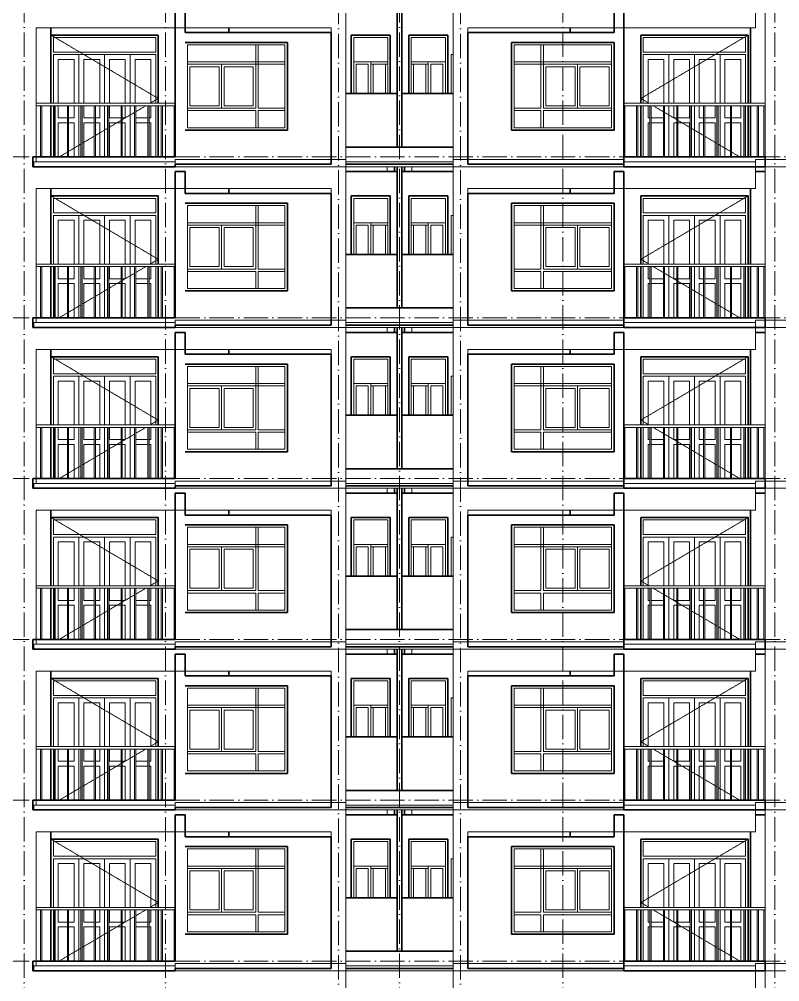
# Model space of a CAD drawing. Header units: millimetres. Extents: x -20608 to 106651, y -8981 to 93550.
# Drawn here: x 16901 to 32501, y 21475 to 41225 of the extents above; entities that cross this region are included whole.
import ezdxf

# ---------------------------------------------------------------- set-up
doc = ezdxf.new("R2010")
doc.units = ezdxf.units.MM
doc.linetypes.add('Dash 1_16__2_', pattern=[3.175, 1.5875, -1.5875])
doc.linetypes.add('Grid Line', pattern=[14, 10, -2, 0, -2])
for name, color, linetype, lineweight in [('CUA', 31, 'Continuous', 9), ('NET CAT', 3, 'Continuous', 5), ('NET CATConcrete', 3, 'Continuous', 5), ('NET THAY 1', 41, 'Continuous', 5), ('NET THAY 2', 55, 'Continuous', 5), ('NET-THAY', 2, 'Continuous', 9), ('TRUC', 225, 'Continuous', 5)]:
    doc.layers.add(name, color=color, linetype=linetype, lineweight=lineweight)

# ---------------------------------------------------------------- blocks, each defined once
blk = doc.blocks.new('CUA LO GIA - DB6-202766-MẶT ĐỨNG 1-14')
at = {"layer": 'CUA', "color": 90, "linetype": 'Dash 1_16__2_'}
for p, q in [((19751, 23100), (17551, 24400)), ((19497, 22950), (19289, 22828)), ((19751, 23100), (19581, 23000)), ((19264, 22813), (19014, 22665)), ((18989, 22650), (18739, 22503)), ((18439, 22325), (18189, 22178)), ((18714, 22488), (18464, 22340)), ((18164, 22163), (17914, 22015)), ((17889, 22000), (17720, 21900))]:
    blk.add_line(p, q, dxfattribs=at)
at = {"layer": 'CUA', "color": 90}
for p, q in [((19751, 24400), (17551, 24400)), ((17601, 24050), (17601, 24350)), ((17601, 24350), (19701, 24350)), ((19701, 24350), (19701, 24050)), ((19751, 23000), (19751, 24400)), ((19701, 24050), (17601, 24050)), ((17601, 23000), (17601, 24000)), ((17601, 24000), (19701, 24000)), ((17701, 23900), (17701, 23000)), ((17701, 23900), (18026, 23900)), ((18026, 23000), (18026, 23900)), ((18126, 23000), (18126, 24000)), ((18651, 24000), (18126, 24000)), ((18226, 23900), (18551, 23900)), ((18226, 23900), (18226, 23000)), ((18551, 23000), (18551, 23900)), ((19176, 24000), (18651, 24000)), ((18651, 23000), (18651, 24000)), ((18651, 24000), (18651, 23000)), ((18751, 23900), (18751, 23000)), ((18751, 23900), (19076, 23900)), ((19076, 23000), (19076, 23900)), ((19176, 24000), (19176, 23000)), ((19276, 23900), (19601, 23900)), ((19276, 23900), (19276, 23000)), ((19601, 23000), (19601, 23900)), ((19701, 24000), (19701, 23000)), ((17601, 21900), (17601, 22950)), ((17701, 22950), (17701, 22700)), ((18026, 22700), (18026, 22950)), ((18126, 21900), (18126, 22950)), ((18226, 22950), (18226, 22700)), ((18551, 22700), (18551, 22950)), ((18651, 21900), (18651, 22950)), ((18651, 22950), (18651, 21900)), ((18751, 22950), (18751, 22700)), ((19076, 22700), (19076, 22950)), ((19176, 22950), (19176, 21900)), ((19601, 22700), (19601, 22950)), ((19701, 22950), (19701, 21900)), ((19751, 21900), (19751, 22950)), ((17701, 22700), (17889, 22700)), ((17889, 22600), (17701, 22600)), ((17701, 22600), (17701, 21900)), ((17914, 22700), (18026, 22700)), ((18026, 22600), (17914, 22600)), ((18026, 21900), (18026, 22600)), ((18226, 22700), (18439, 22700)), ((18226, 22600), (18226, 21900)), ((18439, 22600), (18226, 22600)), ((18464, 22700), (18551, 22700)), ((18551, 22600), (18464, 22600)), ((18551, 21900), (18551, 22600)), ((18751, 22700), (18989, 22700)), ((18989, 22600), (18751, 22600)), ((18751, 22600), (18751, 21900)), ((19014, 22700), (19076, 22700)), ((19076, 22600), (19014, 22600)), ((19076, 21900), (19076, 22600)), ((19289, 22700), (19539, 22700)), ((19539, 22600), (19289, 22600)), ((19564, 22700), (19601, 22700)), ((19601, 22600), (19564, 22600)), ((19601, 21900), (19601, 22600))]:
    blk.add_line(p, q, dxfattribs=at)
blk = doc.blocks.new('X-PHONG NGU 2 - X-PHONG NGU 2_Recovery_-V411-MẶT ĐỨNG 1-14')
at = {"layer": 'CUA', "color": 90}
for p, q in [((20351, 24200), (20351, 22500)), ((20351, 24200), (22351, 24200)), ((21801, 24200), (21751, 24200)), ((21751, 22900), (21751, 24200)), ((21801, 24200), (21801, 22900)), ((22351, 22500), (22351, 24200)), ((20351, 23850), (20351, 23800)), ((22351, 23850), (20351, 23850)), ((20351, 23800), (22351, 23800)), ((21051, 23800), (20351, 23800)), ((20351, 22900), (20351, 23800)), ((20401, 23750), (20401, 22950)), ((20401, 23750), (21001, 23750)), ((21001, 22950), (21001, 23750)), ((21051, 23800), (21051, 22900)), ((21101, 23750), (21701, 23750)), ((21101, 23750), (21101, 22950)), ((21701, 22950), (21701, 23750)), ((22351, 23800), (22351, 23850)), ((20401, 22950), (21001, 22950)), ((21101, 22950), (21701, 22950)), ((20351, 22900), (21751, 22900)), ((20351, 22850), (20351, 22900)), ((21051, 22900), (20351, 22900)), ((21751, 22850), (20351, 22850)), ((21751, 22500), (21751, 22850)), ((21801, 22900), (22351, 22900)), ((21801, 22850), (21801, 22500)), ((22351, 22850), (21801, 22850)), ((22351, 22900), (22351, 22850)), ((20351, 22500), (22351, 22500)), ((21801, 22500), (21751, 22500))]:
    blk.add_line(p, q, dxfattribs=at)
blk = doc.blocks.new('X-PHONG NGU 1 - X-PHONG NGU 850-202769-MẶT ĐỨNG 1-14')
at = {"layer": 'CUA', "color": 90}
for p, q in [((23711, 23200), (23711, 24400)), ((24511, 24400), (23711, 24400)), ((23761, 24350), (23761, 23200)), ((23761, 24350), (24461, 24350)), ((24461, 23200), (24461, 24350)), ((24511, 24400), (24511, 23200)), ((24111, 23850), (23761, 23850)), ((23761, 23200), (23761, 23850)), ((23811, 23800), (23811, 23200)), ((23811, 23800), (24061, 23800)), ((24061, 23200), (24061, 23800)), ((24111, 23850), (24111, 23200)), ((24111, 23850), (24461, 23850)), ((24111, 23800), (24461, 23800)), ((24161, 23800), (24411, 23800)), ((24161, 23800), (24161, 23200)), ((24411, 23200), (24411, 23800))]:
    blk.add_line(p, q, dxfattribs=at)
blk = doc.blocks.new('Railing - 25mm-77671-MẶT ĐỨNG 1-14')
at = {"layer": 'NET THAY 2', "color": 90, "lineweight": 9}
for p, q in [((16637, 21900), (16637, 22950)), ((16662, 21900), (16662, 22950))]:
    blk.add_line(p, q, dxfattribs=at)
blk = doc.blocks.new('Railing - 25mm-V410-MẶT ĐỨNG 1-14')
at = {"layer": 'NET THAY 2', "color": 90, "lineweight": 9}
blk.add_line((13924, 21900), (13924, 22950), dxfattribs=at)
blk = doc.blocks.new('Railing - Railing-227121-MẶT ĐỨNG 1-14')
at = {"extrusion": (0, 0, -1), "zscale": -1}
for name, p in [('Railing - 25mm-77671-MẶT ĐỨNG 1-14', (-34001, 0)), ('Railing - 25mm-77671-MẶT ĐỨNG 1-14', (-34276, 0)), ('Railing - 25mm-77671-MẶT ĐỨNG 1-14', (-34551, 0)), ('Railing - 25mm-77671-MẶT ĐỨNG 1-14', (-34826, 0)), ('Railing - 25mm-77671-MẶT ĐỨNG 1-14', (-35101, 0)), ('Railing - 25mm-77671-MẶT ĐỨNG 1-14', (-35376, 0)), ('Railing - 25mm-77671-MẶT ĐỨNG 1-14', (-35651, 0)), ('Railing - 25mm-77671-MẶT ĐỨNG 1-14', (-35926, 0)), ('Railing - 25mm-77671-MẶT ĐỨNG 1-14', (-36201, 0)), ('Railing - 25mm-77671-MẶT ĐỨNG 1-14', (-36476, 0)), ('Railing - 25mm-V410-MẶT ĐỨNG 1-14', (-34001, 0))]:
    blk.add_blockref(name, p, dxfattribs=at)
blk = doc.blocks.new('Top Rail Type - Top Rail_Internal_-227122-MẶT ĐỨNG 1-14')
at = {"layer": 'NET THAY 1', "color": 90, "lineweight": 9}
for p, q in [((20101, 23000), (17251, 23000)), ((17251, 22950), (20101, 22950))]:
    blk.add_line(p, q, dxfattribs=at)
blk = doc.blocks.new('CUA LO GIA - DB6-V412-MẶT ĐỨNG 1-14')
at = {"layer": 'CUA', "color": 90, "linetype": 'Dash 1_16__2_'}
for p, q in [((29651, 23100), (31851, 24400)), ((29651, 23100), (29820, 23000)), ((29904, 22950), (30113, 22827)), ((30138, 22812), (30388, 22664)), ((30413, 22649), (30663, 22502)), ((30688, 22487), (30938, 22339)), ((30963, 22324), (31213, 22177)), ((31238, 22162), (31488, 22014)), ((31513, 21999), (31681, 21900))]:
    blk.add_line(p, q, dxfattribs=at)
at = {"layer": 'CUA', "color": 90}
for p, q in [((31851, 24400), (29651, 24400)), ((29651, 24400), (29651, 23000)), ((29701, 24050), (29701, 24350)), ((29701, 24350), (31801, 24350)), ((31801, 24350), (31801, 24050)), ((31851, 23000), (31851, 24400)), ((31801, 24050), (29701, 24050)), ((29701, 24000), (31801, 24000)), ((29701, 23000), (29701, 24000)), ((29801, 23900), (29801, 23000)), ((29801, 23900), (30126, 23900)), ((30126, 23000), (30126, 23900)), ((30226, 23000), (30226, 24000)), ((30751, 24000), (30226, 24000)), ((30326, 23900), (30651, 23900)), ((30326, 23900), (30326, 23000)), ((30651, 23000), (30651, 23900)), ((30751, 24000), (30751, 23000)), ((31276, 24000), (30751, 24000)), ((30751, 23000), (30751, 24000)), ((30851, 23900), (30851, 23000)), ((30851, 23900), (31176, 23900)), ((31176, 23000), (31176, 23900)), ((31276, 24000), (31276, 23000)), ((31376, 23900), (31701, 23900)), ((31376, 23900), (31376, 23000)), ((31701, 23000), (31701, 23900)), ((31801, 24000), (31801, 23000)), ((29651, 22950), (29651, 21900)), ((29701, 21900), (29701, 22950)), ((29801, 22950), (29801, 22700)), ((30226, 21900), (30226, 22950)), ((30326, 22950), (30326, 22700)), ((30651, 22700), (30651, 22950)), ((30751, 22950), (30751, 21900)), ((30751, 21900), (30751, 22950)), ((30851, 22950), (30851, 22700)), ((31176, 22700), (31176, 22950)), ((31276, 22950), (31276, 21900)), ((31376, 22950), (31376, 22700)), ((31701, 22700), (31701, 22950)), ((31801, 22950), (31801, 21900)), ((31851, 21900), (31851, 22950)), ((29801, 22700), (29838, 22700)), ((29838, 22600), (29801, 22600)), ((29801, 22600), (29801, 21900)), ((29863, 22700), (30113, 22700)), ((30113, 22600), (29863, 22600)), ((30326, 22700), (30388, 22700)), ((30326, 22600), (30326, 21900)), ((30388, 22600), (30326, 22600)), ((30413, 22700), (30651, 22700)), ((30651, 22600), (30413, 22600)), ((30651, 21900), (30651, 22600)), ((30851, 22700), (30938, 22700)), ((30938, 22600), (30851, 22600)), ((30851, 22600), (30851, 21900)), ((30963, 22700), (31176, 22700)), ((31176, 22600), (30963, 22600)), ((31176, 21900), (31176, 22600)), ((31376, 22700), (31488, 22700)), ((31376, 22600), (31376, 21900)), ((31488, 22600), (31376, 22600)), ((31513, 22700), (31701, 22700)), ((31701, 22600), (31513, 22600)), ((31701, 21900), (31701, 22600))]:
    blk.add_line(p, q, dxfattribs=at)
blk = doc.blocks.new('X-PHONG NGU 2 - X-PHONG NGU 2_Recovery_-201132-MẶT ĐỨNG 1-14')
at = {"layer": 'CUA', "color": 90}
for p, q in [((11651, 24200), (13651, 24200)), ((11651, 24200), (11651, 22500)), ((12251, 24200), (12201, 24200)), ((12201, 22900), (12201, 24200)), ((12251, 24200), (12251, 22900)), ((13651, 22500), (13651, 24200)), ((13651, 23850), (11651, 23850)), ((11651, 23850), (11651, 23800)), ((11651, 23800), (13651, 23800)), ((12301, 23750), (12301, 22950)), ((12301, 23750), (12901, 23750)), ((12901, 22950), (12901, 23750)), ((12951, 22900), (12951, 23800)), ((13651, 23800), (12951, 23800)), ((13001, 23750), (13601, 23750)), ((13001, 23750), (13001, 22950)), ((13601, 22950), (13601, 23750)), ((13651, 23800), (13651, 23850)), ((13651, 23800), (13651, 22900)), ((12301, 22950), (12901, 22950)), ((13001, 22950), (13601, 22950)), ((11651, 22900), (12201, 22900)), ((11651, 22850), (11651, 22900)), ((12201, 22850), (11651, 22850)), ((12201, 22500), (12201, 22850)), ((12251, 22900), (13651, 22900)), ((12251, 22850), (12251, 22500)), ((13651, 22850), (12251, 22850)), ((13651, 22900), (12951, 22900)), ((13651, 22900), (13651, 22850)), ((11651, 22500), (13651, 22500)), ((12251, 22500), (12201, 22500))]:
    blk.add_line(p, q, dxfattribs=at)
blk = doc.blocks.new('X-PHONG NGU 1 - X-PHONG NGU 850-201135-MẶT ĐỨNG 1-14')
at = {"layer": 'CUA', "color": 90}
for p, q in [((10291, 24400), (9491, 24400)), ((9491, 23200), (9491, 24400)), ((9541, 24350), (9541, 23200)), ((9541, 24350), (10241, 24350)), ((10241, 23200), (10241, 24350)), ((10291, 24400), (10291, 23200)), ((9541, 23850), (9891, 23850)), ((9541, 23800), (9891, 23800)), ((9591, 23800), (9591, 23200)), ((9591, 23800), (9841, 23800)), ((9841, 23200), (9841, 23800)), ((9891, 23200), (9891, 23850)), ((10241, 23850), (9891, 23850)), ((9941, 23800), (10191, 23800)), ((9941, 23800), (9941, 23200)), ((10191, 23200), (10191, 23800)), ((10241, 23850), (10241, 23200))]:
    blk.add_line(p, q, dxfattribs=at)
blk = doc.blocks.new('Railing - 25mm-V413-MẶT ĐỨNG 1-14')
at = {"layer": 'NET THAY 2', "color": 90, "lineweight": 9}
blk.add_line((32176, 21900), (32176, 22950), dxfattribs=at)
blk = doc.blocks.new('Railing - Railing-227125-MẶT ĐỨNG 1-14')
for name, p in [('Railing - 25mm-V410-MẶT ĐỨNG 1-14', (15401, 0)), ('Railing - 25mm-77671-MẶT ĐỨNG 1-14', (12926, 0)), ('Railing - 25mm-77671-MẶT ĐỨNG 1-14', (13201, 0)), ('Railing - 25mm-77671-MẶT ĐỨNG 1-14', (13476, 0)), ('Railing - 25mm-77671-MẶT ĐỨNG 1-14', (13751, 0)), ('Railing - 25mm-77671-MẶT ĐỨNG 1-14', (14026, 0)), ('Railing - 25mm-77671-MẶT ĐỨNG 1-14', (14301, 0)), ('Railing - 25mm-77671-MẶT ĐỨNG 1-14', (14576, 0)), ('Railing - 25mm-77671-MẶT ĐỨNG 1-14', (14851, 0)), ('Railing - 25mm-77671-MẶT ĐỨNG 1-14', (15126, 0)), ('Railing - 25mm-77671-MẶT ĐỨNG 1-14', (15401, 0)), ('Railing - 25mm-V413-MẶT ĐỨNG 1-14', (0, 0))]:
    blk.add_blockref(name, p)
blk = doc.blocks.new('Top Rail Type - Top Rail_Internal_-227126-MẶT ĐỨNG 1-14')
at = {"layer": 'NET THAY 1', "color": 90, "lineweight": 9}
for p, q in [((32201, 23000), (29301, 23000)), ((32201, 22950), (29301, 22950))]:
    blk.add_line(p, q, dxfattribs=at)
blk = doc.blocks.new('CUA SAN PHOI LUA - CUA SAN PHOI LUA-201133-MẶT ĐỨNG 1-14')
at = {"layer": 'CUA', "color": 90}
for p in [(25761, 23200), (25801, 24000)]:
    blk.add_line(p, (25761, 24000), dxfattribs=at)
blk = doc.blocks.new('ALC1807-ASCENT PLAZA-TANG DIEN HINH-TANG 5_rvt-1-MẶT ĐỨNG 1-14')
at = {"layer": 'NET-THAY', "color": 50, "lineweight": 35}
for p, q in [((20101, 21900), (20101, 24900)), ((20101, 24900), (20301, 24900)), ((20301, 24900), (20301, 24450)), ((24651, 24900), (23601, 24900)), ((24601, 24900), (24601, 25000)), ((24651, 22100), (24651, 25000)), ((24751, 25000), (24751, 22100)), ((25801, 24900), (24751, 24900)), ((24801, 25000), (24801, 24900)), ((29101, 24450), (29101, 24900)), ((29101, 24900), (29301, 24900)), ((29301, 24900), (29301, 21750)), ((32201, 24900), (32001, 24900)), ((17551, 23000), (17551, 24550)), ((21201, 24550), (21201, 24450)), ((28201, 24450), (28201, 24550)), ((31901, 24550), (31901, 23000)), ((17551, 24400), (19751, 24400)), ((19751, 24400), (19751, 23000)), ((23301, 24450), (20301, 24450)), ((23301, 21750), (23301, 24450)), ((23711, 24400), (24511, 24400)), ((23711, 23200), (23711, 24400)), ((24511, 24400), (24511, 23200)), ((24891, 24400), (25691, 24400)), ((24891, 23200), (24891, 24400)), ((25691, 24400), (25691, 23200)), ((29101, 24450), (26101, 24450)), ((26101, 24450), (26101, 21750)), ((29651, 23000), (29651, 24400)), ((29651, 24400), (31851, 24400)), ((31851, 24400), (31851, 23000)), ((20301, 24250), (22401, 24250)), ((22401, 24250), (22401, 22450)), ((27001, 22450), (27001, 24250)), ((27001, 24250), (29101, 24250)), ((29101, 22450), (29101, 24250)), ((24651, 23200), (23601, 23200)), ((25801, 23200), (24751, 23200)), ((17551, 21900), (17551, 22950)), ((19751, 22950), (19751, 21900)), ((29651, 21900), (29651, 22950)), ((31851, 22950), (31851, 21900)), ((31901, 22950), (31901, 21900)), ((22401, 22450), (20301, 22450)), ((29101, 22450), (27001, 22450)), ((24751, 22100), (23601, 22100)), ((25801, 22100), (24751, 22100)), ((20101, 21900), (17176, 21900)), ((17176, 21900), (17176, 21700)), ((20301, 21750), (20101, 21750)), ((20101, 21700), (20101, 21750)), ((20301, 21750), (23301, 21750)), ((23601, 21750), (24751, 21750)), ((24751, 21750), (25801, 21750)), ((26101, 21750), (29101, 21750)), ((29301, 21750), (29101, 21750)), ((32201, 21900), (29301, 21900)), ((29301, 21750), (29301, 21700)), ((32201, 21700), (32201, 21900)), ((17176, 21700), (20101, 21700)), ((29301, 21700), (32201, 21700))]:
    blk.add_line(p, q, dxfattribs=at)
at = {"color": 50, "lineweight": 35}
for name, p in [('CUA LO GIA - DB6-202766-MẶT ĐỨNG 1-14', (0, 0)), ('X-PHONG NGU 1 - X-PHONG NGU 850-202769-MẶT ĐỨNG 1-14', (0, 0)), ('X-PHONG NGU 1 - X-PHONG NGU 850-201135-MẶT ĐỨNG 1-14', (15400, 0)), ('CUA LO GIA - DB6-V412-MẶT ĐỨNG 1-14', (0, 0)), ('X-PHONG NGU 2 - X-PHONG NGU 2_Recovery_-V411-MẶT ĐỨNG 1-14', (0, 0)), ('X-PHONG NGU 2 - X-PHONG NGU 2_Recovery_-201132-MẶT ĐỨNG 1-14', (15400, 0)), ('CUA SAN PHOI LUA - CUA SAN PHOI LUA-201133-MẶT ĐỨNG 1-14', (0, 0)), ('Top Rail Type - Top Rail_Internal_-227122-MẶT ĐỨNG 1-14', (0, 0)), ('Railing - Railing-227121-MẶT ĐỨNG 1-14', (0, 0)), ('Top Rail Type - Top Rail_Internal_-227126-MẶT ĐỨNG 1-14', (0, 0)), ('Railing - Railing-227125-MẶT ĐỨNG 1-14', (0, 0))]:
    blk.add_blockref(name, p, dxfattribs=at)
blk = doc.blocks.new('Railing - Railing-V462-MẶT ĐỨNG 1-14')
for name, p in [('Railing - 25mm-V410-MẶT ĐỨNG 1-14', (15401, 3300)), ('Railing - 25mm-77671-MẶT ĐỨNG 1-14', (12926, 3300)), ('Railing - 25mm-77671-MẶT ĐỨNG 1-14', (13201, 3300)), ('Railing - 25mm-77671-MẶT ĐỨNG 1-14', (13476, 3300)), ('Railing - 25mm-77671-MẶT ĐỨNG 1-14', (13751, 3300)), ('Railing - 25mm-77671-MẶT ĐỨNG 1-14', (14026, 3300)), ('Railing - 25mm-77671-MẶT ĐỨNG 1-14', (14301, 3300)), ('Railing - 25mm-77671-MẶT ĐỨNG 1-14', (14576, 3300)), ('Railing - 25mm-77671-MẶT ĐỨNG 1-14', (14851, 3300)), ('Railing - 25mm-77671-MẶT ĐỨNG 1-14', (15126, 3300)), ('Railing - 25mm-77671-MẶT ĐỨNG 1-14', (15401, 3300)), ('Railing - 25mm-V413-MẶT ĐỨNG 1-14', (0, 3300))]:
    blk.add_blockref(name, p)
blk = doc.blocks.new('ALC1807-ASCENT PLAZA-TANG DIEN HINH-TANG 5_rvt-2-MẶT ĐỨNG 1-14')
at = {"layer": 'NET-THAY', "color": 50, "lineweight": 35}
for p, q in [((24601, 28200), (24601, 28300)), ((24651, 25400), (24651, 28300)), ((24751, 28300), (24751, 25400)), ((24801, 28300), (24801, 28200)), ((20101, 25200), (20101, 28200)), ((20101, 28200), (20301, 28200)), ((20301, 28200), (20301, 27750)), ((24651, 28200), (23601, 28200)), ((25801, 28200), (24751, 28200)), ((29101, 27750), (29101, 28200)), ((29101, 28200), (29301, 28200)), ((29301, 28200), (29301, 25050)), ((32201, 28200), (32001, 28200)), ((17551, 26300), (17551, 27850)), ((21201, 27850), (21201, 27750)), ((28201, 27750), (28201, 27850)), ((31901, 27850), (31901, 26300)), ((17551, 27700), (19751, 27700)), ((19751, 27700), (19751, 26300)), ((23301, 27750), (20301, 27750)), ((23301, 25050), (23301, 27750)), ((23711, 27700), (24511, 27700)), ((23711, 26500), (23711, 27700)), ((24511, 27700), (24511, 26500)), ((24891, 27700), (25691, 27700)), ((24891, 26500), (24891, 27700)), ((25691, 27700), (25691, 26500)), ((29101, 27750), (26101, 27750)), ((26101, 27750), (26101, 25050)), ((29651, 26300), (29651, 27700)), ((29651, 27700), (31851, 27700)), ((31851, 27700), (31851, 26300)), ((20301, 27550), (22401, 27550)), ((22401, 27550), (22401, 25750)), ((27001, 25750), (27001, 27550)), ((27001, 27550), (29101, 27550)), ((29101, 25750), (29101, 27550)), ((24651, 26500), (23601, 26500)), ((25801, 26500), (24751, 26500)), ((17551, 25200), (17551, 26250)), ((19751, 26250), (19751, 25200)), ((29651, 25200), (29651, 26250)), ((31851, 26250), (31851, 25200)), ((31901, 26250), (31901, 25200)), ((22401, 25750), (20301, 25750)), ((29101, 25750), (27001, 25750)), ((24751, 25400), (23601, 25400)), ((25801, 25400), (24751, 25400)), ((20101, 25200), (17176, 25200)), ((17176, 25200), (17176, 25000)), ((32201, 25200), (29301, 25200)), ((32201, 25000), (32201, 25200)), ((17176, 25000), (20101, 25000)), ((20301, 25050), (20101, 25050)), ((20101, 25000), (20101, 25050)), ((20301, 25050), (23301, 25050)), ((23601, 25050), (24751, 25050)), ((24751, 25050), (25801, 25050)), ((26101, 25050), (29101, 25050)), ((29301, 25050), (29101, 25050)), ((29301, 25050), (29301, 25000)), ((29301, 25000), (32201, 25000))]:
    blk.add_line(p, q, dxfattribs=at)
at = {"color": 50, "lineweight": 35}
for name, p in [('CUA LO GIA - DB6-202766-MẶT ĐỨNG 1-14', (0, 3300)), ('X-PHONG NGU 1 - X-PHONG NGU 850-202769-MẶT ĐỨNG 1-14', (0, 3300)), ('X-PHONG NGU 1 - X-PHONG NGU 850-201135-MẶT ĐỨNG 1-14', (15400, 3300)), ('CUA LO GIA - DB6-V412-MẶT ĐỨNG 1-14', (0, 3300)), ('X-PHONG NGU 2 - X-PHONG NGU 2_Recovery_-V411-MẶT ĐỨNG 1-14', (0, 3300)), ('X-PHONG NGU 2 - X-PHONG NGU 2_Recovery_-201132-MẶT ĐỨNG 1-14', (15400, 3300)), ('CUA SAN PHOI LUA - CUA SAN PHOI LUA-201133-MẶT ĐỨNG 1-14', (0, 3300)), ('Top Rail Type - Top Rail_Internal_-227122-MẶT ĐỨNG 1-14', (0, 3300)), ('Top Rail Type - Top Rail_Internal_-227126-MẶT ĐỨNG 1-14', (0, 3300)), ('Railing - Railing-227121-MẶT ĐỨNG 1-14', (0, 3300)), ('Railing - Railing-V462-MẶT ĐỨNG 1-14', (0, 0))]:
    blk.add_blockref(name, p, dxfattribs=at)
blk = doc.blocks.new('ALC1807-ASCENT PLAZA-TANG DIEN HINH-TANG 5_rvt-3-MẶT ĐỨNG 1-14')
at = {"layer": 'NET-THAY', "color": 50, "lineweight": 35}
for p, q in [((20101, 28500), (20101, 31500)), ((20101, 31500), (20301, 31500)), ((20301, 31500), (20301, 31050)), ((24651, 31500), (23601, 31500)), ((24601, 31500), (24601, 31600)), ((24651, 28700), (24651, 31600)), ((24751, 31600), (24751, 28700)), ((25801, 31500), (24751, 31500)), ((24801, 31600), (24801, 31500)), ((29101, 31050), (29101, 31500)), ((29101, 31500), (29301, 31500)), ((29301, 31500), (29301, 28350)), ((32201, 31500), (32001, 31500)), ((17551, 29600), (17551, 31150)), ((23301, 31050), (20301, 31050)), ((21201, 31150), (21201, 31050)), ((23301, 28350), (23301, 31050)), ((29101, 31050), (26101, 31050)), ((26101, 31050), (26101, 28350)), ((28201, 31050), (28201, 31150)), ((31901, 31150), (31901, 29600)), ((17551, 31000), (19751, 31000)), ((19751, 31000), (19751, 29600)), ((20301, 30850), (22401, 30850)), ((22401, 30850), (22401, 29050)), ((23711, 31000), (24511, 31000)), ((23711, 29800), (23711, 31000)), ((24511, 31000), (24511, 29800)), ((24891, 31000), (25691, 31000)), ((24891, 29800), (24891, 31000)), ((25691, 31000), (25691, 29800)), ((27001, 29050), (27001, 30850)), ((27001, 30850), (29101, 30850)), ((29101, 29050), (29101, 30850)), ((29651, 29600), (29651, 31000)), ((29651, 31000), (31851, 31000)), ((31851, 31000), (31851, 29600)), ((24651, 29800), (23601, 29800)), ((25801, 29800), (24751, 29800)), ((17551, 28500), (17551, 29550)), ((19751, 29550), (19751, 28500)), ((29651, 28500), (29651, 29550)), ((31851, 29550), (31851, 28500)), ((31901, 29550), (31901, 28500)), ((22401, 29050), (20301, 29050)), ((29101, 29050), (27001, 29050)), ((24751, 28700), (23601, 28700)), ((25801, 28700), (24751, 28700)), ((20101, 28500), (17176, 28500)), ((17176, 28500), (17176, 28300)), ((32201, 28500), (29301, 28500)), ((32201, 28300), (32201, 28500)), ((17176, 28300), (20101, 28300)), ((20301, 28350), (20101, 28350)), ((20101, 28300), (20101, 28350)), ((20301, 28350), (23301, 28350)), ((23601, 28350), (24751, 28350)), ((24751, 28350), (25801, 28350)), ((26101, 28350), (29101, 28350)), ((29301, 28350), (29101, 28350)), ((29301, 28350), (29301, 28300)), ((29301, 28300), (32201, 28300))]:
    blk.add_line(p, q, dxfattribs=at)
at = {"color": 50, "lineweight": 35}
for name, p in [('CUA LO GIA - DB6-202766-MẶT ĐỨNG 1-14', (0, 6600)), ('X-PHONG NGU 1 - X-PHONG NGU 850-202769-MẶT ĐỨNG 1-14', (0, 6600)), ('X-PHONG NGU 1 - X-PHONG NGU 850-201135-MẶT ĐỨNG 1-14', (15400, 6600)), ('CUA LO GIA - DB6-V412-MẶT ĐỨNG 1-14', (0, 6600)), ('X-PHONG NGU 2 - X-PHONG NGU 2_Recovery_-V411-MẶT ĐỨNG 1-14', (0, 6600)), ('X-PHONG NGU 2 - X-PHONG NGU 2_Recovery_-201132-MẶT ĐỨNG 1-14', (15400, 6600)), ('CUA SAN PHOI LUA - CUA SAN PHOI LUA-201133-MẶT ĐỨNG 1-14', (0, 6600)), ('Top Rail Type - Top Rail_Internal_-227122-MẶT ĐỨNG 1-14', (0, 6600)), ('Railing - Railing-227121-MẶT ĐỨNG 1-14', (0, 6600)), ('Top Rail Type - Top Rail_Internal_-227126-MẶT ĐỨNG 1-14', (0, 6600)), ('Railing - Railing-V462-MẶT ĐỨNG 1-14', (0, 3300))]:
    blk.add_blockref(name, p, dxfattribs=at)
blk = doc.blocks.new('ALC1807-ASCENT PLAZA-TANG DIEN HINH-TANG 5_rvt-4-MẶT ĐỨNG 1-14')
at = {"layer": 'NET-THAY', "color": 50, "lineweight": 35}
for p, q in [((20101, 31800), (20101, 34800)), ((20101, 34800), (20301, 34800)), ((20301, 34800), (20301, 34350)), ((24651, 34800), (23601, 34800)), ((24601, 34800), (24601, 34900)), ((24651, 32000), (24651, 34900)), ((24751, 34900), (24751, 32000)), ((25801, 34800), (24751, 34800)), ((24801, 34900), (24801, 34800)), ((29101, 34350), (29101, 34800)), ((29101, 34800), (29301, 34800)), ((29301, 34800), (29301, 31650)), ((32201, 34800), (32001, 34800)), ((17551, 32900), (17551, 34450)), ((21201, 34450), (21201, 34350)), ((28201, 34350), (28201, 34450)), ((31901, 34450), (31901, 32900)), ((17551, 34300), (19751, 34300)), ((19751, 34300), (19751, 32900)), ((23301, 34350), (20301, 34350)), ((23301, 31650), (23301, 34350)), ((23711, 34300), (24511, 34300)), ((23711, 33100), (23711, 34300)), ((24511, 34300), (24511, 33100)), ((24891, 34300), (25691, 34300)), ((24891, 33100), (24891, 34300)), ((25691, 34300), (25691, 33100)), ((29101, 34350), (26101, 34350)), ((26101, 34350), (26101, 31650)), ((29651, 32900), (29651, 34300)), ((29651, 34300), (31851, 34300)), ((31851, 34300), (31851, 32900)), ((20301, 34150), (22401, 34150)), ((22401, 34150), (22401, 32350)), ((27001, 32350), (27001, 34150)), ((27001, 34150), (29101, 34150)), ((29101, 32350), (29101, 34150)), ((24651, 33100), (23601, 33100)), ((25801, 33100), (24751, 33100)), ((17551, 31800), (17551, 32850)), ((19751, 32850), (19751, 31800)), ((29651, 31800), (29651, 32850)), ((31851, 32850), (31851, 31800)), ((31901, 32850), (31901, 31800)), ((22401, 32350), (20301, 32350)), ((29101, 32350), (27001, 32350)), ((24751, 32000), (23601, 32000)), ((25801, 32000), (24751, 32000)), ((20101, 31800), (17176, 31800)), ((17176, 31800), (17176, 31600)), ((32201, 31800), (29301, 31800)), ((32201, 31600), (32201, 31800)), ((17176, 31600), (20101, 31600)), ((20301, 31650), (20101, 31650)), ((20101, 31600), (20101, 31650)), ((20301, 31650), (23301, 31650)), ((23601, 31650), (24751, 31650)), ((24751, 31650), (25801, 31650)), ((26101, 31650), (29101, 31650)), ((29301, 31650), (29101, 31650)), ((29301, 31650), (29301, 31600)), ((29301, 31600), (32201, 31600))]:
    blk.add_line(p, q, dxfattribs=at)
at = {"color": 50, "lineweight": 35}
for name, p in [('CUA LO GIA - DB6-202766-MẶT ĐỨNG 1-14', (0, 9900)), ('X-PHONG NGU 1 - X-PHONG NGU 850-202769-MẶT ĐỨNG 1-14', (0, 9900)), ('X-PHONG NGU 1 - X-PHONG NGU 850-201135-MẶT ĐỨNG 1-14', (15400, 9900)), ('CUA LO GIA - DB6-V412-MẶT ĐỨNG 1-14', (0, 9900)), ('X-PHONG NGU 2 - X-PHONG NGU 2_Recovery_-V411-MẶT ĐỨNG 1-14', (0, 9900)), ('X-PHONG NGU 2 - X-PHONG NGU 2_Recovery_-201132-MẶT ĐỨNG 1-14', (15400, 9900)), ('CUA SAN PHOI LUA - CUA SAN PHOI LUA-201133-MẶT ĐỨNG 1-14', (0, 9900)), ('Top Rail Type - Top Rail_Internal_-227122-MẶT ĐỨNG 1-14', (0, 9900)), ('Railing - Railing-227121-MẶT ĐỨNG 1-14', (0, 9900)), ('Top Rail Type - Top Rail_Internal_-227126-MẶT ĐỨNG 1-14', (0, 9900)), ('Railing - Railing-V462-MẶT ĐỨNG 1-14', (0, 6600))]:
    blk.add_blockref(name, p, dxfattribs=at)
blk = doc.blocks.new('ALC1807-ASCENT PLAZA-TANG DIEN HINH-TANG 5_rvt-5-MẶT ĐỨNG 1-14')
at = {"layer": 'NET-THAY', "color": 50, "lineweight": 35}
for p, q in [((24601, 38100), (24601, 38200)), ((24651, 35300), (24651, 38200)), ((24751, 38200), (24751, 35300)), ((24801, 38200), (24801, 38100)), ((20101, 35100), (20101, 38100)), ((20101, 38100), (20301, 38100)), ((20301, 38100), (20301, 37650)), ((24651, 38100), (23601, 38100)), ((25801, 38100), (24751, 38100)), ((29101, 37650), (29101, 38100)), ((29101, 38100), (29301, 38100)), ((29301, 38100), (29301, 34950)), ((32201, 38100), (32001, 38100)), ((17551, 36200), (17551, 37750)), ((21201, 37750), (21201, 37650)), ((28201, 37650), (28201, 37750)), ((31901, 37750), (31901, 36200)), ((17551, 37600), (19751, 37600)), ((19751, 37600), (19751, 36200)), ((23301, 37650), (20301, 37650)), ((23301, 34950), (23301, 37650)), ((23711, 37600), (24511, 37600)), ((23711, 36400), (23711, 37600)), ((24511, 37600), (24511, 36400)), ((24891, 37600), (25691, 37600)), ((24891, 36400), (24891, 37600)), ((25691, 37600), (25691, 36400)), ((29101, 37650), (26101, 37650)), ((26101, 37650), (26101, 34950)), ((29651, 36200), (29651, 37600)), ((29651, 37600), (31851, 37600)), ((31851, 37600), (31851, 36200)), ((20301, 37450), (22401, 37450)), ((22401, 37450), (22401, 35650)), ((27001, 35650), (27001, 37450)), ((27001, 37450), (29101, 37450)), ((29101, 35650), (29101, 37450)), ((24651, 36400), (23601, 36400)), ((25801, 36400), (24751, 36400)), ((17551, 35100), (17551, 36150)), ((19751, 36150), (19751, 35100)), ((29651, 35100), (29651, 36150)), ((31851, 36150), (31851, 35100)), ((31901, 36150), (31901, 35100)), ((22401, 35650), (20301, 35650)), ((29101, 35650), (27001, 35650)), ((24751, 35300), (23601, 35300)), ((25801, 35300), (24751, 35300)), ((20101, 35100), (17176, 35100)), ((17176, 35100), (17176, 34900)), ((32201, 35100), (29301, 35100)), ((32201, 34900), (32201, 35100)), ((17176, 34900), (20101, 34900)), ((20301, 34950), (20101, 34950)), ((20101, 34900), (20101, 34950)), ((20301, 34950), (23301, 34950)), ((23601, 34950), (24751, 34950)), ((24751, 34950), (25801, 34950)), ((26101, 34950), (29101, 34950)), ((29301, 34950), (29101, 34950)), ((29301, 34950), (29301, 34900)), ((29301, 34900), (32201, 34900))]:
    blk.add_line(p, q, dxfattribs=at)
at = {"color": 50, "lineweight": 35}
for name, p in [('CUA LO GIA - DB6-202766-MẶT ĐỨNG 1-14', (0, 13200)), ('X-PHONG NGU 1 - X-PHONG NGU 850-202769-MẶT ĐỨNG 1-14', (0, 13200)), ('X-PHONG NGU 1 - X-PHONG NGU 850-201135-MẶT ĐỨNG 1-14', (15400, 13200)), ('CUA LO GIA - DB6-V412-MẶT ĐỨNG 1-14', (0, 13200)), ('X-PHONG NGU 2 - X-PHONG NGU 2_Recovery_-V411-MẶT ĐỨNG 1-14', (0, 13200)), ('X-PHONG NGU 2 - X-PHONG NGU 2_Recovery_-201132-MẶT ĐỨNG 1-14', (15400, 13200)), ('CUA SAN PHOI LUA - CUA SAN PHOI LUA-201133-MẶT ĐỨNG 1-14', (0, 13200)), ('Top Rail Type - Top Rail_Internal_-227122-MẶT ĐỨNG 1-14', (0, 13200)), ('Railing - Railing-227121-MẶT ĐỨNG 1-14', (0, 13200)), ('Top Rail Type - Top Rail_Internal_-227126-MẶT ĐỨNG 1-14', (0, 13200)), ('Railing - Railing-V462-MẶT ĐỨNG 1-14', (0, 9900))]:
    blk.add_blockref(name, p, dxfattribs=at)
blk = doc.blocks.new('ALC1807-ASCENT PLAZA-TANG DIEN HINH-TANG 5_rvt-6-MẶT ĐỨNG 1-14')
at = {"layer": 'NET-THAY', "color": 50, "lineweight": 35}
for p, q in [((24651, 38600), (24651, 41500)), ((24751, 41500), (24751, 38600)), ((20101, 38400), (20101, 41400)), ((20301, 41400), (20301, 40950)), ((29101, 40950), (29101, 41400)), ((29301, 41400), (29301, 38250)), ((17551, 39500), (17551, 41050)), ((17551, 40900), (19751, 40900)), ((19751, 40900), (19751, 39500)), ((23301, 40950), (20301, 40950)), ((21201, 41050), (21201, 40950)), ((23301, 38250), (23301, 40950)), ((23711, 40900), (24511, 40900)), ((23711, 39700), (23711, 40900)), ((24511, 40900), (24511, 39700)), ((24891, 40900), (25691, 40900)), ((24891, 39700), (24891, 40900)), ((25691, 40900), (25691, 39700)), ((29101, 40950), (26101, 40950)), ((26101, 40950), (26101, 38250)), ((28201, 40950), (28201, 41050)), ((29651, 39500), (29651, 40900)), ((29651, 40900), (31851, 40900)), ((31851, 40900), (31851, 39500)), ((31901, 41050), (31901, 39500)), ((20301, 40750), (22401, 40750)), ((22401, 40750), (22401, 38950)), ((27001, 38950), (27001, 40750)), ((27001, 40750), (29101, 40750)), ((29101, 38950), (29101, 40750)), ((24651, 39700), (23601, 39700)), ((25801, 39700), (24751, 39700)), ((17551, 38400), (17551, 39450)), ((19751, 39450), (19751, 38400)), ((29651, 38400), (29651, 39450)), ((31851, 39450), (31851, 38400)), ((31901, 39450), (31901, 38400)), ((22401, 38950), (20301, 38950)), ((29101, 38950), (27001, 38950)), ((24751, 38600), (23601, 38600)), ((25801, 38600), (24751, 38600)), ((20101, 38400), (17176, 38400)), ((17176, 38400), (17176, 38200)), ((32201, 38400), (29301, 38400)), ((32201, 38200), (32201, 38400)), ((17176, 38200), (20101, 38200)), ((20301, 38250), (20101, 38250)), ((20101, 38200), (20101, 38250)), ((20301, 38250), (23301, 38250)), ((23601, 38250), (24751, 38250)), ((24751, 38250), (25801, 38250)), ((26101, 38250), (29101, 38250)), ((29301, 38250), (29101, 38250)), ((29301, 38250), (29301, 38200)), ((29301, 38200), (32201, 38200))]:
    blk.add_line(p, q, dxfattribs=at)
at = {"color": 50, "lineweight": 35}
for name, p in [('CUA LO GIA - DB6-202766-MẶT ĐỨNG 1-14', (0, 16500)), ('X-PHONG NGU 1 - X-PHONG NGU 850-202769-MẶT ĐỨNG 1-14', (0, 16500)), ('X-PHONG NGU 1 - X-PHONG NGU 850-201135-MẶT ĐỨNG 1-14', (15400, 16500)), ('CUA LO GIA - DB6-V412-MẶT ĐỨNG 1-14', (0, 16500)), ('X-PHONG NGU 2 - X-PHONG NGU 2_Recovery_-V411-MẶT ĐỨNG 1-14', (0, 16500)), ('X-PHONG NGU 2 - X-PHONG NGU 2_Recovery_-201132-MẶT ĐỨNG 1-14', (15400, 16500)), ('CUA SAN PHOI LUA - CUA SAN PHOI LUA-201133-MẶT ĐỨNG 1-14', (0, 16500)), ('Top Rail Type - Top Rail_Internal_-227122-MẶT ĐỨNG 1-14', (0, 16500)), ('Top Rail Type - Top Rail_Internal_-227126-MẶT ĐỨNG 1-14', (0, 16500)), ('Railing - Railing-227121-MẶT ĐỨNG 1-14', (0, 16500)), ('Railing - Railing-V462-MẶT ĐỨNG 1-14', (0, 13200))]:
    blk.add_blockref(name, p, dxfattribs=at)

msp = doc.modelspace()

# ---------------------------------------------------------------- linework, layer by layer
at = {"layer": 'NET CAT'}
for p, q in [((23600.5, 41500), (23600.5, 38350)), ((25800.5, 41500), (25800.5, 38350)), ((32200.5, 38350), (32200.5, 41500)), ((17250.5, 41050), (17250.5, 38300)), ((23300.5, 41050), (23300.5, 38350)), ((26100.5, 41050), (26100.5, 38350)), ((23600.5, 38350), (23300.5, 38350)), ((26100.5, 38350), (25800.5, 38350)), ((32600.5, 38350), (32200.5, 38350)), ((17200.5, 38200), (17200.5, 38300)), ((17200.5, 38300), (17250.5, 38300)), ((17250.5, 38200), (17200.5, 38200)), ((23300.5, 38200), (23600.5, 38200)), ((23600.5, 38200), (23600.5, 35050)), ((24450.5, 38200), (24450.5, 38100)), ((24950.5, 38200), (24950.5, 38100)), ((25800.5, 38200), (26100.5, 38200)), ((25800.5, 38200), (25800.5, 35050)), ((32200.5, 38200), (32600.5, 38200)), ((32200.5, 35050), (32200.5, 38200)), ((17250.5, 37750), (17250.5, 35000)), ((23300.5, 37750), (23300.5, 35050)), ((26100.5, 37750), (26100.5, 35050)), ((17200.5, 34900), (17200.5, 35000)), ((17200.5, 35000), (17250.5, 35000)), ((23600.5, 35050), (23300.5, 35050)), ((26100.5, 35050), (25800.5, 35050)), ((32600.5, 35050), (32200.5, 35050)), ((17250.5, 34900), (17200.5, 34900)), ((23300.5, 34900), (23600.5, 34900)), ((23600.5, 34900), (23600.5, 31750)), ((24450.5, 34900), (24450.5, 34800)), ((24950.5, 34900), (24950.5, 34800)), ((25800.5, 34900), (26100.5, 34900)), ((25800.5, 34900), (25800.5, 31750)), ((32200.5, 34900), (32600.5, 34900)), ((32200.5, 31750), (32200.5, 34900)), ((17250.5, 34450), (17250.5, 31700)), ((23300.5, 34450), (23300.5, 31750)), ((26100.5, 34450), (26100.5, 31750)), ((17200.5, 31600), (17200.5, 31700)), ((17200.5, 31700), (17250.5, 31700)), ((23600.5, 31750), (23300.5, 31750)), ((26100.5, 31750), (25800.5, 31750)), ((32600.5, 31750), (32200.5, 31750)), ((17250.5, 31600), (17200.5, 31600)), ((23300.5, 31600), (23600.5, 31600)), ((23600.5, 31600), (23600.5, 28450)), ((24450.5, 31600), (24450.5, 31500)), ((24950.5, 31600), (24950.5, 31500)), ((25800.5, 31600), (26100.5, 31600)), ((25800.5, 31600), (25800.5, 28450)), ((32200.5, 31600), (32600.5, 31600)), ((32200.5, 28450), (32200.5, 31600)), ((17250.5, 31150), (17250.5, 28400)), ((23300.5, 31150), (23300.5, 28450)), ((26100.5, 31150), (26100.5, 28450)), ((23600.5, 28450), (23300.5, 28450)), ((26100.5, 28450), (25800.5, 28450)), ((32600.5, 28450), (32200.5, 28450)), ((17200.5, 28300), (17200.5, 28400)), ((17200.5, 28400), (17250.5, 28400)), ((17250.5, 28300), (17200.5, 28300)), ((23300.5, 28300), (23600.5, 28300)), ((23600.5, 28300), (23600.5, 25150)), ((24450.5, 28300), (24450.5, 28200)), ((24950.5, 28300), (24950.5, 28200)), ((25800.5, 28300), (26100.5, 28300)), ((25800.5, 28300), (25800.5, 25150)), ((32200.5, 28300), (32600.5, 28300)), ((32200.5, 25150), (32200.5, 28300)), ((17250.5, 27850), (17250.5, 25100)), ((23300.5, 27850), (23300.5, 25150)), ((26100.5, 27850), (26100.5, 25150)), ((17200.5, 25000), (17200.5, 25100)), ((17200.5, 25100), (17250.5, 25100)), ((23600.5, 25150), (23300.5, 25150)), ((26100.5, 25150), (25800.5, 25150)), ((32600.5, 25150), (32200.5, 25150)), ((17250.5, 25000), (17200.5, 25000)), ((23300.5, 25000), (23600.5, 25000)), ((23600.5, 25000), (23600.5, 21850)), ((24450.5, 25000), (24450.5, 24900)), ((24950.5, 25000), (24950.5, 24900)), ((25800.5, 25000), (26100.5, 25000)), ((25800.5, 25000), (25800.5, 21850)), ((32200.5, 25000), (32600.5, 25000)), ((32200.5, 21850), (32200.5, 25000)), ((17250.5, 24550), (17250.5, 21800)), ((23300.5, 24550), (23300.5, 21850)), ((26100.5, 24550), (26100.5, 21850)), ((17200.5, 21700), (17200.5, 21800)), ((17200.5, 21800), (17250.5, 21800)), ((23600.5, 21850), (23300.5, 21850)), ((26100.5, 21850), (25800.5, 21850)), ((32600.5, 21850), (32200.5, 21850)), ((17250.5, 21700), (17200.5, 21700)), ((23300.5, 21700), (23600.5, 21700)), ((23600.5, 21700), (23600.5, 18550)), ((25800.5, 21700), (26100.5, 21700)), ((25800.5, 21700), (25800.5, 18550)), ((32200.5, 21700), (32600.5, 21700)), ((32200.5, 18550), (32200.5, 21700))]:
    msp.add_line(p, q, dxfattribs=at)
at = {"layer": 'NET CATConcrete'}
for p, q in [((32000.5, 41500), (32000.5, 41050)), ((20100.5, 41050), (17250.5, 41050)), ((23300.5, 41050), (20100.5, 41050)), ((29300.5, 41050), (26100.5, 41050)), ((32000.5, 41050), (29300.5, 41050)), ((20100.5, 38200), (17250.5, 38200)), ((23300.5, 38200), (20100.5, 38200)), ((29300.5, 38200), (26100.5, 38200)), ((32000.5, 38200), (29300.5, 38200)), ((32000.5, 38200), (32000.5, 37750)), ((20100.5, 37750), (17250.5, 37750)), ((23300.5, 37750), (20100.5, 37750)), ((29300.5, 37750), (26100.5, 37750)), ((32000.5, 37750), (29300.5, 37750)), ((20100.5, 34900), (17250.5, 34900)), ((23300.5, 34900), (20100.5, 34900)), ((29300.5, 34900), (26100.5, 34900)), ((32000.5, 34900), (29300.5, 34900)), ((32000.5, 34900), (32000.5, 34450)), ((20100.5, 34450), (17250.5, 34450)), ((23300.5, 34450), (20100.5, 34450)), ((29300.5, 34450), (26100.5, 34450)), ((32000.5, 34450), (29300.5, 34450)), ((20100.5, 31600), (17250.5, 31600)), ((23300.5, 31600), (20100.5, 31600)), ((29300.5, 31600), (26100.5, 31600)), ((32000.5, 31600), (29300.5, 31600)), ((32000.5, 31600), (32000.5, 31150)), ((20100.5, 31150), (17250.5, 31150)), ((23300.5, 31150), (20100.5, 31150)), ((29300.5, 31150), (26100.5, 31150)), ((32000.5, 31150), (29300.5, 31150)), ((20100.5, 28300), (17250.5, 28300)), ((23300.5, 28300), (20100.5, 28300)), ((29300.5, 28300), (26100.5, 28300)), ((32000.5, 28300), (29300.5, 28300)), ((32000.5, 28300), (32000.5, 27850)), ((20100.5, 27850), (17250.5, 27850)), ((23300.5, 27850), (20100.5, 27850)), ((29300.5, 27850), (26100.5, 27850)), ((32000.5, 27850), (29300.5, 27850)), ((20100.5, 25000), (17250.5, 25000)), ((23300.5, 25000), (20100.5, 25000)), ((29300.5, 25000), (26100.5, 25000)), ((32000.5, 25000), (29300.5, 25000)), ((32000.5, 25000), (32000.5, 24550)), ((20100.5, 24550), (17250.5, 24550)), ((23300.5, 24550), (20100.5, 24550)), ((29300.5, 24550), (26100.5, 24550)), ((32000.5, 24550), (29300.5, 24550)), ((20100.5, 21700), (17250.5, 21700)), ((23300.5, 21700), (20100.5, 21700)), ((29300.5, 21700), (26100.5, 21700)), ((32000.5, 21700), (29300.5, 21700)), ((32000.5, 21700), (32000.5, 21250))]:
    msp.add_line(p, q, dxfattribs=at)
at = {"layer": 'NET-THAY'}
for p, q in [((20100.5, 38350), (23600.5, 38350)), ((20100.5, 38350), (20100.5, 38200)), ((23600.5, 38350), (23600.5, 38200)), ((25800.5, 38350), (29300.5, 38350)), ((25800.5, 38350), (25800.5, 38200)), ((29300.5, 38350), (29300.5, 38200)), ((32000.5, 38350), (41000.5, 38350)), ((32000.5, 38350), (32000.5, 38200)), ((17200.5, 38300), (20100.5, 38300)), ((17200.5, 38300), (17200.5, 38200)), ((25800.5, 38200), (17200.5, 38200)), ((23600.5, 38300), (25800.5, 38300)), ((41000.5, 38200), (25800.5, 38200)), ((29300.5, 38300), (32000.5, 38300)), ((17200.5, 35000), (20100.5, 35000)), ((17200.5, 35000), (17200.5, 34900)), ((20100.5, 35050), (23600.5, 35050)), ((20100.5, 35050), (20100.5, 34900)), ((23600.5, 35050), (23600.5, 34900)), ((23600.5, 35000), (25800.5, 35000)), ((25800.5, 35050), (29300.5, 35050)), ((25800.5, 35050), (25800.5, 34900)), ((29300.5, 35050), (29300.5, 34900)), ((29300.5, 35000), (32000.5, 35000)), ((32000.5, 35050), (41000.5, 35050)), ((32000.5, 35050), (32000.5, 34900)), ((23600.5, 34900), (17200.5, 34900)), ((41000.5, 34900), (23600.5, 34900)), ((17200.5, 31700), (20100.5, 31700)), ((17200.5, 31700), (17200.5, 31600)), ((20100.5, 31750), (23600.5, 31750)), ((20100.5, 31750), (20100.5, 31600)), ((23600.5, 31750), (23600.5, 31600)), ((23600.5, 31700), (25800.5, 31700)), ((25800.5, 31750), (29300.5, 31750)), ((25800.5, 31750), (25800.5, 31600)), ((29300.5, 31750), (29300.5, 31600)), ((29300.5, 31700), (32000.5, 31700)), ((32000.5, 31750), (41000.5, 31750)), ((32000.5, 31750), (32000.5, 31600)), ((25800.5, 31600), (17200.5, 31600)), ((41000.5, 31600), (25800.5, 31600)), ((20100.5, 28450), (23600.5, 28450)), ((20100.5, 28450), (20100.5, 28300)), ((23600.5, 28450), (23600.5, 28300)), ((25800.5, 28450), (29300.5, 28450)), ((25800.5, 28450), (25800.5, 28300)), ((29300.5, 28450), (29300.5, 28300)), ((32000.5, 28450), (41000.5, 28450)), ((32000.5, 28450), (32000.5, 28300)), ((17200.5, 28400), (20100.5, 28400)), ((17200.5, 28400), (17200.5, 28300)), ((23600.5, 28300), (17200.5, 28300)), ((23600.5, 28400), (25800.5, 28400)), ((41000.5, 28300), (23600.5, 28300)), ((29300.5, 28400), (32000.5, 28400)), ((17200.5, 25100), (20100.5, 25100)), ((17200.5, 25100), (17200.5, 25000)), ((20100.5, 25150), (23600.5, 25150)), ((20100.5, 25150), (20100.5, 25000)), ((23600.5, 25150), (23600.5, 25000)), ((23600.5, 25100), (25800.5, 25100)), ((25800.5, 25150), (29300.5, 25150)), ((25800.5, 25150), (25800.5, 25000)), ((29300.5, 25150), (29300.5, 25000)), ((29300.5, 25100), (32000.5, 25100)), ((32000.5, 25150), (41000.5, 25150)), ((32000.5, 25150), (32000.5, 25000)), ((25800.5, 25000), (17200.5, 25000)), ((41000.5, 25000), (25800.5, 25000)), ((17200.5, 21800), (20100.5, 21800)), ((17200.5, 21800), (17200.5, 21700)), ((20100.5, 21850), (23600.5, 21850)), ((20100.5, 21850), (20100.5, 21700)), ((23600.5, 21850), (23600.5, 21700)), ((23600.5, 21800), (25800.5, 21800)), ((25800.5, 21850), (29300.5, 21850)), ((25800.5, 21850), (25800.5, 21700)), ((29300.5, 21850), (29300.5, 21700)), ((29300.5, 21800), (32000.5, 21800)), ((32000.5, 21850), (41000.5, 21850)), ((32000.5, 21850), (32000.5, 21700)), ((23600.5, 21700), (17200.5, 21700)), ((41000.5, 21700), (23600.5, 21700))]:
    msp.add_line(p, q, dxfattribs=at)
at = {"layer": 'TRUC', "linetype": 'Grid Line', "ltscale": 50}
for p, q in [((17000.5, -4350), (17000.5, 91838.4)), ((19900.5, -4350), (19900.5, 91838.4)), ((23450.5, -5780.6), (23450.5, 91838.4)), ((24700.5, -4350), (24700.5, 91838.4)), ((25950.5, -5780.6), (25950.5, 91838.4)), ((28050.5, -4350), (28050.5, 91838.4)), ((32400.5, -4350), (32400.5, 91838.4)), ((-15600.6, 38400), (103813.4, 38400)), ((-15600.6, 35100), (103813.4, 35100)), ((-15600.6, 31800), (103813.4, 31800)), ((-15600.6, 28500), (103813.4, 28500)), ((-15600.6, 25200), (103813.4, 25200)), ((-15600.6, 21900), (103813.4, 21900))]:
    msp.add_line(p, q, dxfattribs=at)

# ---------------------------------------------------------------- block references
at = {"lineweight": 5}
for name in ['ALC1807-ASCENT PLAZA-TANG DIEN HINH-TANG 5_rvt-6-MẶT ĐỨNG 1-14', 'ALC1807-ASCENT PLAZA-TANG DIEN HINH-TANG 5_rvt-5-MẶT ĐỨNG 1-14', 'ALC1807-ASCENT PLAZA-TANG DIEN HINH-TANG 5_rvt-4-MẶT ĐỨNG 1-14', 'ALC1807-ASCENT PLAZA-TANG DIEN HINH-TANG 5_rvt-3-MẶT ĐỨNG 1-14', 'ALC1807-ASCENT PLAZA-TANG DIEN HINH-TANG 5_rvt-2-MẶT ĐỨNG 1-14', 'ALC1807-ASCENT PLAZA-TANG DIEN HINH-TANG 5_rvt-1-MẶT ĐỨNG 1-14']:
    msp.add_blockref(name, (0, 0), dxfattribs=at)

doc.saveas('drawing.dxf')
